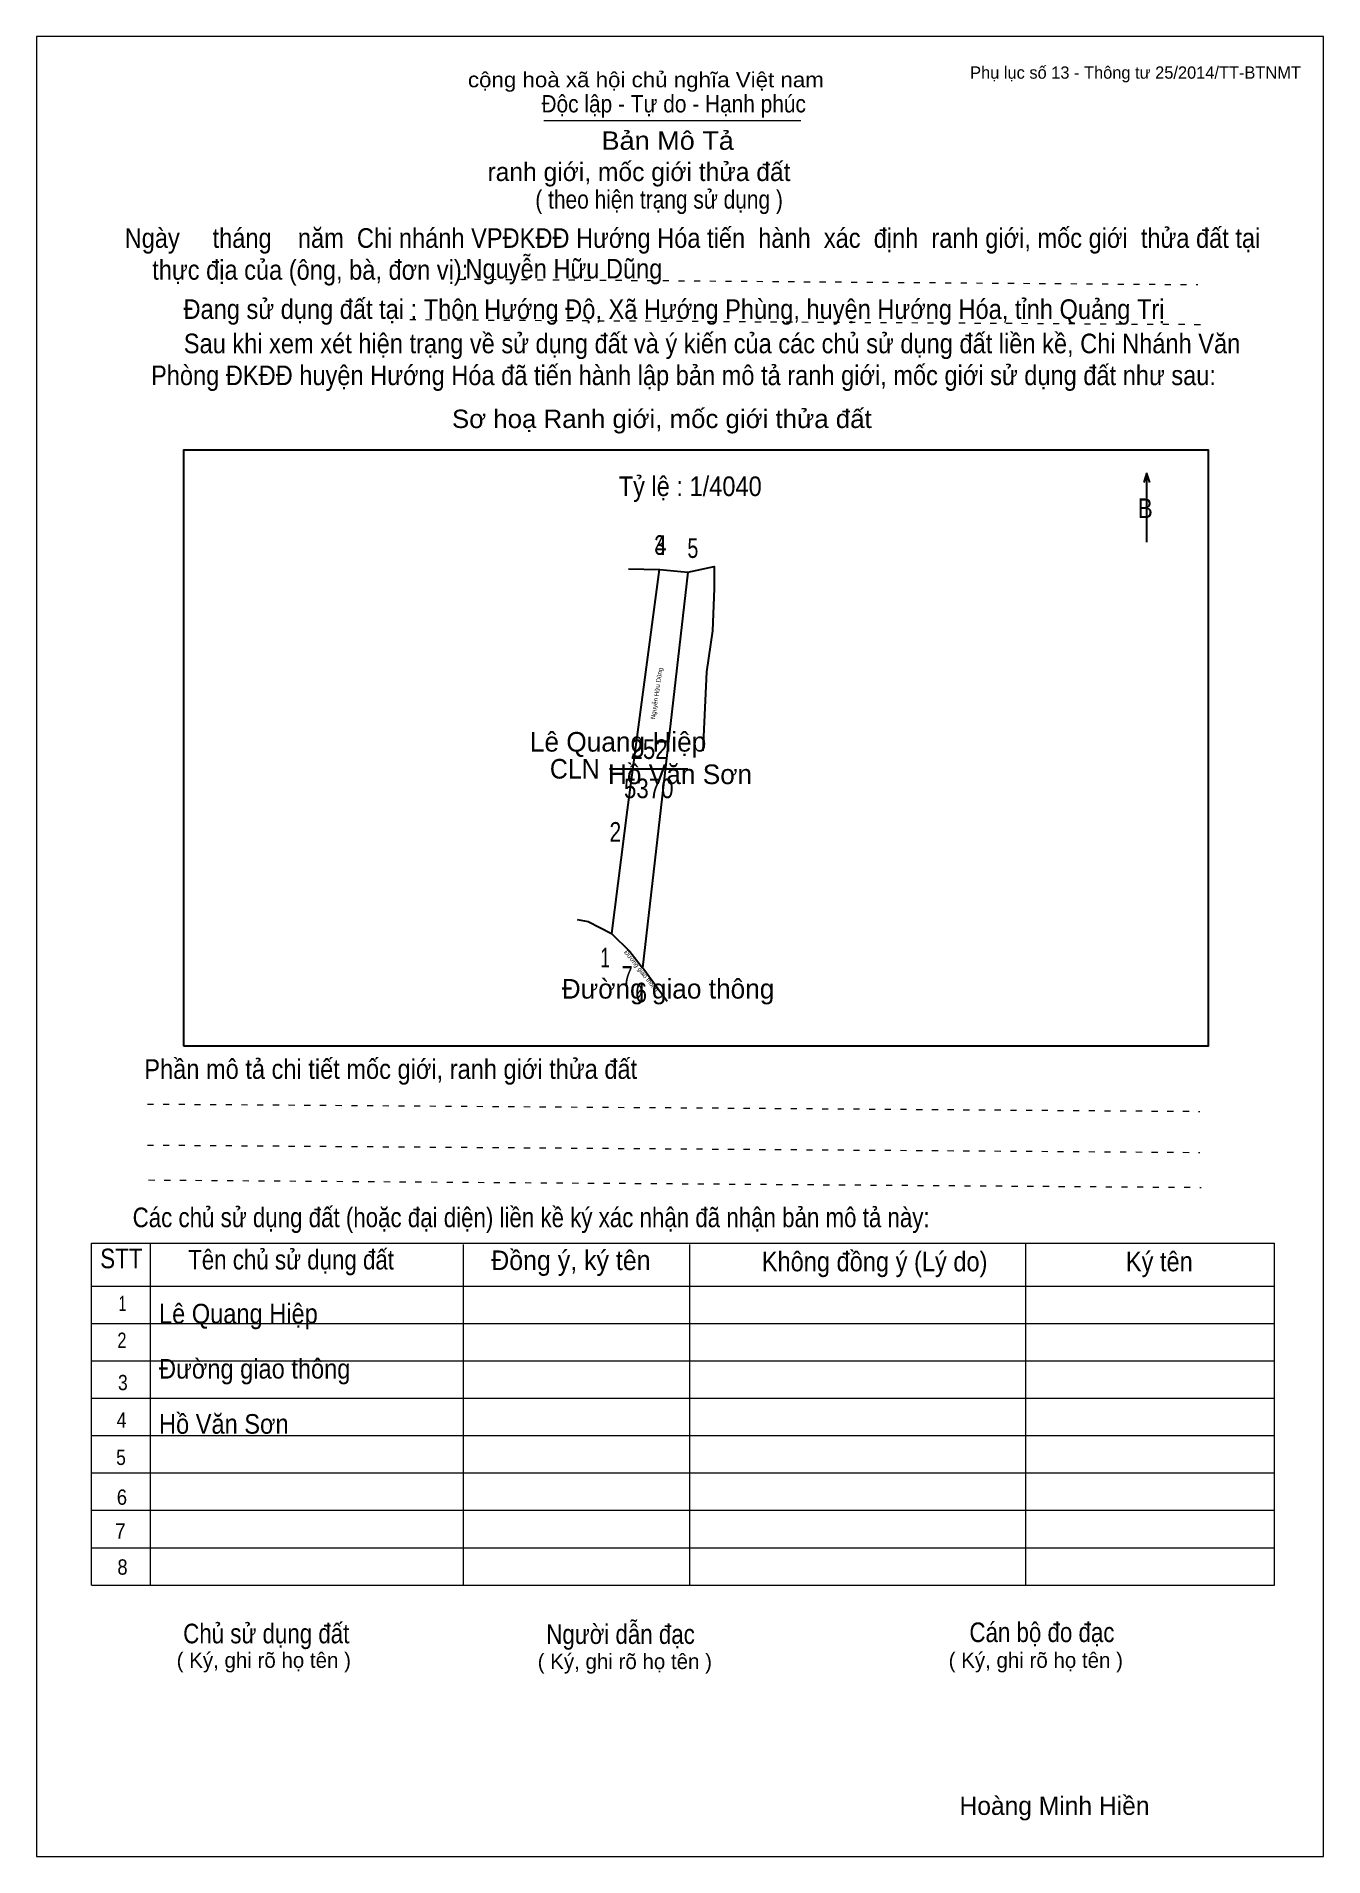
# Model space of a CAD drawing. Header units: centimetres. Extents: x 0 to 21, y 0 to 29.7.
import ezdxf
from ezdxf.enums import TextEntityAlignment as Align

# ---------------------------------------------------------------- set-up
doc = ezdxf.new("R2010")
doc.units = ezdxf.units.CM
doc.header["$LTSCALE"] = 0.13
doc.linetypes.add('DOTTED', pattern=[1.5, 0.3, -1.2])
for name, color, linetype, lineweight in [('1', 7, 'Continuous', 13), ('33', 7, 'Continuous', 25), ('6', 7, 'Continuous', 25), ('62', 7, 'Continuous', 13)]:
    doc.layers.add(name, color=color, linetype=linetype, lineweight=lineweight)
for name, color, linetype in [('2', 7, 'Continuous'), ('32', 7, 'Continuous'), ('34', 7, 'Continuous'), ('51', 7, 'Continuous'), ('63', 7, 'Continuous')]:
    doc.layers.add(name, color=color, linetype=linetype)

msp = doc.modelspace()

# ---------------------------------------------------------------- linework, layer by layer
at = {"layer": '1'}
msp.add_lwpolyline([(21, 0), (21, 29.7), (0, 29.7), (0, 0)], close=True, dxfattribs=at)
at = {"layer": '33'}
msp.add_line((9.35, 17.75), (10.63, 17.75), dxfattribs=at)
at = {"layer": '6'}
for p, q in [((9.66, 21.01), (10.16, 21)), ((10.63, 20.96), (9.89, 14.5))]:
    msp.add_line(p, q, dxfattribs=at)
for points in [[(10.16, 21), (9.64, 17.08), (9.38, 15.06)], [(10.16, 21), (10.17, 21), (10.63, 20.96)], [(10.63, 20.96), (11.06, 21.05), (11.06, 20.69), (11.03, 20), (10.93, 19.33), (10.87, 18.04)], [(8.82, 15.29), (9, 15.26), (9.38, 15.06)], [(9.38, 15.06), (9.68, 14.77), (9.89, 14.5)], [(9.89, 14.5), (9.91, 14.48), (10.29, 13.96)]]:
    msp.add_lwpolyline(points, dxfattribs=at)
at = {"layer": '62'}
for p, q in [((8.28, 28.33), (12.47, 28.33)), ((0.9, 10.01), (20.2, 10.01)), ((0.9, 4.43), (0.9, 10.01)), ((1.86, 4.43), (1.86, 10.01)), ((6.97, 4.43), (6.97, 9.99)), ((10.66, 4.43), (10.66, 9.99)), ((16.14, 4.43), (16.14, 10.01)), ((20.2, 4.43), (20.2, 10.01)), ((0.9, 9.31), (20.2, 9.31)), ((0.9, 8.7), (20.2, 8.7)), ((0.9, 8.09), (20.2, 8.09)), ((0.9, 7.48), (20.2, 7.48)), ((0.9, 6.87), (20.2, 6.87)), ((0.9, 6.26), (20.2, 6.26)), ((0.9, 5.65), (20.2, 5.65)), ((0.9, 5.04), (20.2, 5.04)), ((0.9, 4.43), (20.2, 4.43))]:
    msp.add_line(p, q, dxfattribs=at)
at = {"layer": '62', "linetype": 'DOTTED'}
for p, q in [((6.89, 25.74), (18.95, 25.65)), ((6.09, 25.08), (19.04, 25)), ((1.81, 12.28), (18.98, 12.16)), ((1.81, 11.61), (18.98, 11.49)), ((1.83, 11.04), (19, 10.92))]:
    msp.add_line(p, q, dxfattribs=at)
at = {"layer": '62', "lineweight": 25}
for p, q in [((18.11, 22.58), (18.11, 21.45)), ((18.11, 22.57), (18.07, 22.42)), ((18.11, 22.57), (18.16, 22.42))]:
    msp.add_line(p, q, dxfattribs=at)
msp.add_lwpolyline([(2.4, 13.23), (19.12, 13.23), (19.12, 22.95), (2.4, 22.95)], close=True, dxfattribs=at)

# ---------------------------------------------------------------- texts
at = {"layer": '2', "width": 0.9}
msp.add_text('Nguyễn Hữu Dũng', height=0.07422, rotation=81.469, dxfattribs=at).set_placement((10.155, 18.974), align=Align.CENTER)
at = {"layer": '2'}
msp.add_text('Đường giao thông', height=0.07422, rotation=308.38, dxfattribs=at).set_placement((9.841, 14.428), align=Align.CENTER)
at = {"layer": '32'}
for s, width, p in [('3', 0.75, (10.17, 21.24)), ('4', 0.8, (10.185, 21.24)), ('5', 0.75, (10.71, 21.19)), ('2', 0.8, (9.445, 16.56)), ('1', 0.65, (9.28, 14.51)), ('7', 0.75, (9.64, 14.21)), ('6', 0.8, (9.865, 13.94))]:
    msp.add_text(s, height=0.32, dxfattribs=dict(at, width=width)).set_placement(p, align=Align.CENTER)
at = {"layer": '33'}
for s, p in [('Lê Quang Hiệp', (9.49, 18.03)), ('Hồ Văn Sơn', (10.5, 17.5)), ('Đường giao thông', (10.305, 14))]:
    msp.add_text(s, height=0.32, dxfattribs=at).set_placement(p, align=Align.CENTER)
at = {"layer": '33', "width": 0.85}
for s, p in [('252', (9.995, 17.91)), ('5370', (9.99, 17.27))]:
    msp.add_text(s, height=0.32, dxfattribs=at).set_placement(p, align=Align.CENTER)
at = {"layer": '33', "width": 0.95}
msp.add_text('CLN', height=0.32, dxfattribs=at).set_placement((9.19, 17.59), align=Align.RIGHT)
at = {"layer": '34', "width": 0.9}
for s, p in [('Nguyễn Hữu Dũng', (7, 25.75)), ('Lê Quang Hiệp', (2, 8.7)), ('Đường giao thông', (2, 7.8)), ('Hồ Văn Sơn', (2, 6.9))]:
    msp.add_text(s, height=0.32, dxfattribs=at).set_placement(p)
at = {"layer": '51', "width": 0.9}
msp.add_text('Tỷ lệ : 1/4040', height=0.32, dxfattribs=at).set_placement((9.5, 22.2))
at = {"layer": '62'}
for s, height, width, p in [('cộng hoà xã hội chủ nghĩa Việt nam', 0.2474, 1.1, (7.04, 28.87)), ('Độc lập - Tự do - Hạnh phúc', 0.2828, 0.9, (8.24, 28.46)), ('Bản Mô Tả', 0.3, 1.1, (9.22, 27.85)), ('( theo hiện trạng sử dụng )', 0.3, 0.85, (8.14, 26.89)), ('Ngày     tháng    năm  Chi nhánh VPĐKĐĐ Hướng Hóa tiến  hành  xác  định  ranh giới, mốc giới  thửa đất tại ', 0.32, 0.9, (1.44, 26.25)), ('thực địa của (ông, bà, đơn vị): ', 0.32, 0.9, (1.89, 25.73)), ('Đang sử dụng đất tại : Thôn Hướng Độ, Xã Hướng Phùng, huyện Hướng Hóa, tỉnh Quảng Trị', 0.32, 0.9, (2.4, 25.09)), ('     Sau khi xem xét hiện trạng về sử dụng đất và ý kiến của các chủ sử dụng đất liền kề, Chi Nhánh Văn ', 0.32, 0.9, (1.87, 24.53)), ('Phòng ĐKĐĐ huyện Hướng Hóa đã tiến hành lập bản mô tả ranh giới, mốc giới sử dụng đất như sau:', 0.32, 0.9, (1.87, 24.01)), ('Sơ hoạ Ranh giới, mốc giới thửa đất', 0.3, 1.05, (6.78, 23.31)), ('B', 0.32, 0.85, (17.97, 21.84)), ('Phần mô tả chi tiết mốc giới, ranh giới thửa đất ', 0.32, 0.9, (1.76, 12.69)), ('Các chủ sử dụng đất (hoặc đại diện) liền kề ký xác nhận đã nhận bản mô tả này:', 0.32, 0.85, (1.57, 10.27))]:
    msp.add_text(s, height=height, dxfattribs=dict(at, width=width)).set_placement(p)
msp.add_text('ranh giới, mốc giới thửa đất', height=0.3, dxfattribs=at).set_placement((7.36, 27.34))
for s, height, width, p in [('STT', 0.32, 0.85, (1.385, 9.6)), ('Tên chủ sử dụng đất', 0.32, 0.85, (4.155, 9.58)), ('Đồng ý, ký tên', 0.32, 0.95, (8.72, 9.57)), ('Không đồng ý (Lý do)', 0.32, 0.9, (13.675, 9.55)), ('Ký tên', 0.32, 0.9, (18.32, 9.55)), ('1', 0.25, 0.7, (1.405, 8.9)), ('2', 0.25, 0.8, (1.395, 8.3)), ('3', 0.25, 0.85, (1.41, 7.61)), ('4', 0.25, 0.85, (1.39, 7)), ('5', 0.25, 0.85, (1.38, 6.39)), ('6', 0.25, 0.9, (1.395, 5.74)), ('7', 0.25, 0.95, (1.37, 5.19)), ('8', 0.25, 0.9, (1.405, 4.6)), ('Người dẫn đạc', 0.32, 0.85, (9.53, 3.47)), ('Chủ sử dụng đất', 0.32, 0.85, (3.75, 3.48)), ('Cán bộ đo đạc', 0.32, 0.85, (16.405, 3.5))]:
    msp.add_text(s, height=height, dxfattribs=dict(at, width=width)).set_placement(p, align=Align.CENTER)
for p in [(3.71, 3.08), (9.6, 3.06), (16.305, 3.08)]:
    msp.add_text('( Ký, ghi rõ họ tên )', height=0.25, dxfattribs=at).set_placement(p, align=Align.CENTER)
at = {"layer": '63'}
msp.add_text('Phụ lục số 13 - Thông tư 25/2014/TT-BTNMT', height=0.2, dxfattribs=at).set_placement((20.63, 29.01), align=Align.RIGHT)
msp.add_text('Hoàng Minh Hiền', height=0.3, dxfattribs=at).set_placement((16.61, 0.68), align=Align.CENTER)

doc.saveas('drawing.dxf')
